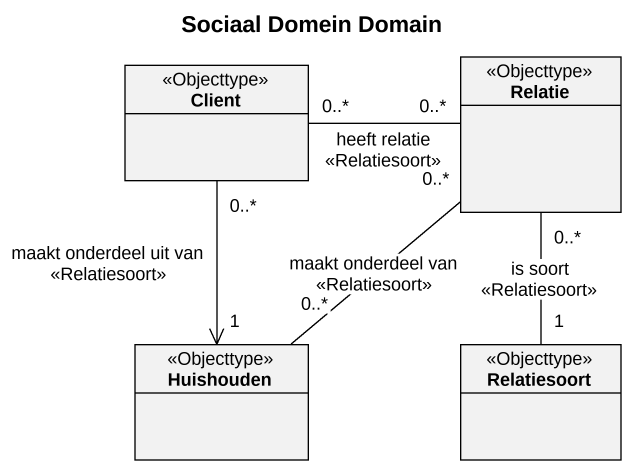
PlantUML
@startuml
title Sociaal Domein Domain
hide circle
hide empty members
class Client <<Objecttype>>
class Relatie <<Objecttype>>
class Huishouden <<Objecttype>>
class Relatiesoort <<Objecttype>>
Client "0..*" -right- "0..*" Relatie : heeft relatie\n<<Relatiesoort>>
Client "0..*" --> "1" Huishouden : maakt onderdeel uit van\n<<Relatiesoort>>
Relatie "0..*" -- "0..*" Huishouden : maakt onderdeel van\n<<Relatiesoort>>
Relatie "0..*" -- "1" Relatiesoort : is soort\n<<Relatiesoort>>
@enduml
